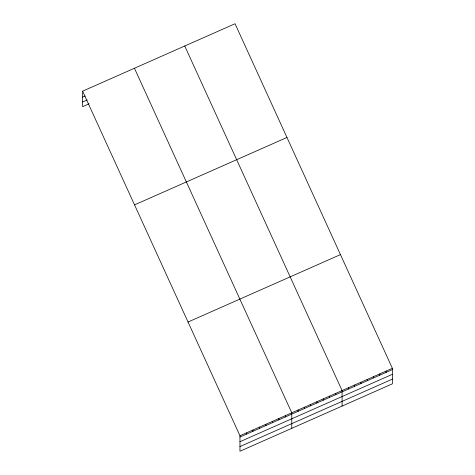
<?xml version="1.0" encoding="UTF-8"?>
<svg xmlns="http://www.w3.org/2000/svg" width="475" height="475" viewBox="0 0 475 475"><rect width="100%" height="100%" fill="white"/><g stroke="black" fill="none" stroke-linecap="round" stroke-linejoin="round"><path stroke-width="0.71" d="M82.62 91.17L235.042 23.75L392.38 368.321L392.38 383.83L239.958 451.25L239.958 435.735L82.62 91.17L82.62 106.679L89.098 103.817M82.62 97.155L85.209 96.009M82.62 101.988L87.151 99.982M134.544 204.873L286.959 137.459M188.041 322.026L340.456 254.612M239.958 435.735L392.38 368.321M239.958 437.03L392.38 369.609M239.958 441.72L392.38 374.306M239.958 446.559L392.38 379.139M184.739 45.998L342.083 390.569L342.083 406.077M134.443 68.246L291.787 412.817L291.787 428.325M386.092 371.1L386.092 372.394M379.804 373.878L379.804 375.173M373.516 376.663L373.516 377.952M367.234 379.442L367.234 380.736M360.947 382.227L360.947 383.515M354.659 385.005L354.659 386.294M348.371 387.784L348.371 389.078M335.795 393.348L335.795 394.642M329.508 396.126L329.508 397.421M323.22 398.911L323.22 400.199M316.932 401.69L316.932 402.984M310.644 404.474L310.644 405.763M304.356 407.253L304.356 408.542M298.068 410.032L298.068 411.326M285.309 415.678L285.309 416.973M278.831 418.546L278.831 419.835M272.353 421.408L272.353 422.702M265.875 424.276L265.875 425.57M259.392 427.144L259.392 428.432M252.914 430.006L252.914 431.3M246.436 432.873L246.436 434.162"/></g></svg>
